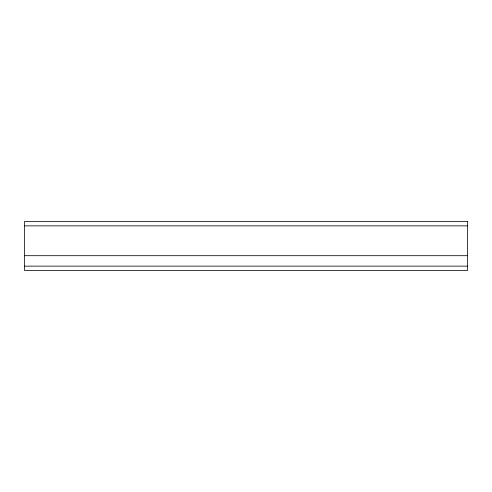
<?xml version="1.0" encoding="UTF-8"?>
<svg xmlns="http://www.w3.org/2000/svg" width="492" height="492" viewBox="0 0 492 492"><rect width="100%" height="100%" fill="white"/><g stroke="black" fill="none" stroke-linecap="round" stroke-linejoin="round"><path stroke-width="0.74" d="M24.6 225.865L467.4 225.865M24.6 255.692L467.4 255.692M24.6 266.135L467.4 266.135M467.4 221.394L24.6 221.394L24.6 270.606L467.4 270.606L467.4 221.394"/></g></svg>
